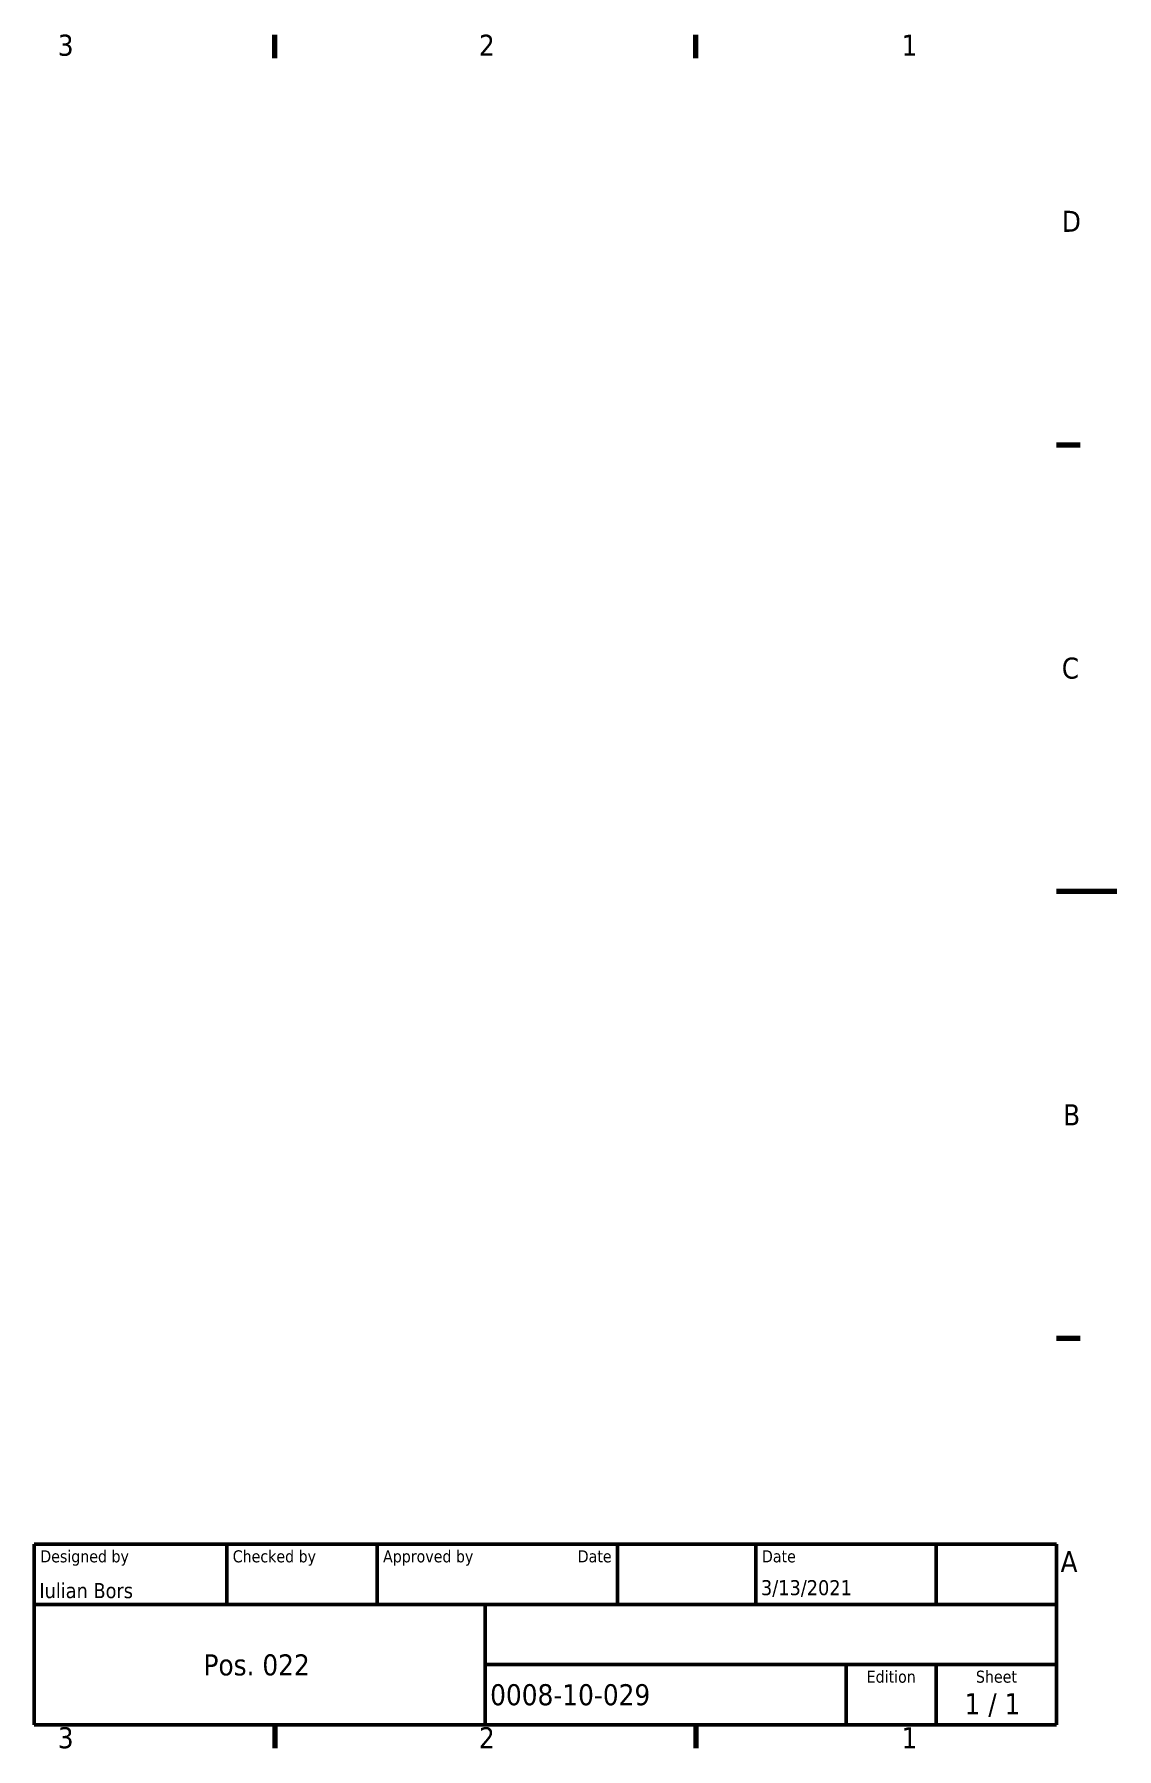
# Model space of a CAD drawing. Header units: millimetres. Extents: x 0 to 2100, y 0 to 1485.
# Drawn here: x 1200 to 2100, y 30 to 1455 of the extents above; entities that cross this region are included whole.
import ezdxf
from ezdxf.enums import TextEntityAlignment as Align

# ---------------------------------------------------------------- set-up
doc = ezdxf.new("R2010")
doc.units = ezdxf.units.MM
doc.header["$LTSCALE"] = 5
doc.layers.add('Border (ISO)', color=7, linetype='Continuous', lineweight=70)
doc.layers.add('Title (ISO)', color=7, linetype='Continuous', lineweight=50)
doc.styles.add('Note Text (ISO)', font='tahoma.ttf')
doc.styles.add('Text Style39', font='tahoma.ttf')
doc.styles.add('Text Style41', font='tahoma.ttf')

# ---------------------------------------------------------------- blocks, each defined once
blk = doc.blocks.new('Borders Default Border')
at = {"layer": 'Border (ISO)'}
for p, q in [((280, 287), (280, 290.9)), ((350, 287), (350, 290.9)), ((410, 222.75), (413.9, 222.75)), ((410, 74.25), (413.9, 74.25)), ((280, 10), (280, 6.1)), ((350, 10), (350, 6.1))]:
    blk.add_line(p, q, dxfattribs=at)
at = {"layer": 'Border (ISO)', "flags": 128}
blk.add_lwpolyline([(420, 148.5), (410, 148.5)], dxfattribs=at)
at = {"layer": 'Border (ISO)', "char_height": 3.5, "attachment_point": 7, "style": 'Note Text (ISO)'}
for s, insert in [('3', (243.91, 287.33)), ('2', (313.94, 287.4)), ('1', (384.21, 287.4)), ('D', (410.87, 258.13)), ('C', (410.86, 183.81)), ('B', (411.08, 109.63)), ('A', (410.66, 35.38)), ('3', (243.91, 6.03)), ('2', (313.94, 6.1)), ('1', (384.21, 6.1))]:
    blk.add_mtext(s, dxfattribs=dict(at, insert=insert))
blk = doc.blocks.new('Title Blocks I.A.B')
at = {"layer": 'Title (ISO)'}
for p, q in [((270.07, 130), (100.07, 130)), ((100.07, 130), (100.07, 100)), ((132.07, 120), (132.07, 130)), ((157.07, 120), (157.07, 130)), ((197.07, 120), (197.07, 130)), ((220.07, 120), (220.07, 130)), ((250.07, 120), (250.07, 130)), ((270.07, 100), (270.07, 130)), ((100.07, 120), (270.07, 120)), ((175.07, 120), (175.07, 100)), ((270.07, 110), (175.07, 110)), ((235.07, 100), (235.07, 110)), ((250.07, 100), (250.07, 110)), ((100.07, 100), (270.07, 100))]:
    blk.add_line(p, q, dxfattribs=at)
at = {"layer": 'Title (ISO)', "style": 'Text Style41'}
for s, p in [('Designed by', (101.07, 129)), ('Checked by', (133.07, 129)), ('Approved by', (158.07, 129)), ('Date', (221.07, 129))]:
    blk.add_text(s, height=2, dxfattribs=at).set_placement(p, align=Align.TOP_LEFT)
blk.add_text('Date', height=2, dxfattribs=at).set_placement((196.07, 129), align=Align.TOP_RIGHT)
for s, p in [('Edition', (242.57, 109)), ('Sheet', (260.07, 109))]:
    blk.add_text(s, height=2, dxfattribs=at).set_placement(p, align=Align.TOP_CENTER)
at = {"layer": 'Title (ISO)', "style": 'Note Text (ISO)'}
blk.add_text('1 / 1 ', height=3.5, dxfattribs=at).set_placement((260.07, 103.5), align=Align.MIDDLE_CENTER)
at = {"layer": 'Title (ISO)'}
for tag, p, height, style in [('AUTHOR_001', (100.92, 121.05), 2.5, 'Text Style39'), ('CREATION_DATE_001', (220.91, 121.54), 2.5, 'Text Style39'), ('COMPANY_001', (128.21, 108.21), 3.5, 'Note Text (ISO)'), ('PART_NUMBER_001', (175.88, 103.25), 3.5, 'Note Text (ISO)')]:
    blk.add_attdef(tag, p, '', height=height, dxfattribs=dict(at, style=style))
at = {"layer": 'Title (ISO)', "style": 'Text Style39'}
for tag, p in [('CHECKED_BY', (133.07, 121)), ('ENG_APPROVED_BY', (158.07, 121))]:
    blk.add_attdef(tag, text='', height=2.5, dxfattribs=at).set_placement(p, align=Align.BOTTOM_LEFT)
blk.add_attdef('ENG_APPROVAL_DATE', text='', height=2.5, dxfattribs=at).set_placement((196.07, 121), align=Align.BOTTOM_RIGHT)
at = {"layer": 'Title (ISO)', "style": 'Note Text (ISO)'}
for tag, p in [('TITLE', (222.57, 115)), ('REVISION_NUMBER', (242.57, 103.5))]:
    blk.add_attdef(tag, text='', height=3.5, dxfattribs=at).set_placement(p, align=Align.MIDDLE_CENTER)

msp = doc.modelspace()

# ---------------------------------------------------------------- block references
at = {"xscale": 5, "yscale": 5, "zscale": 5}
msp.add_blockref('Borders Default Border', (0, 0), dxfattribs=at)
msp.add_blockref('Title Blocks I.A.B', (699.643, -450), dxfattribs=at).add_auto_attribs({'PART_NUMBER_001': '0008-10-029', 'COMPANY_001': 'Pos. 022', 'AUTHOR_001': 'Iulian Bors', 'CREATION_DATE_001': '3/13/2021'})

doc.saveas('drawing.dxf')
